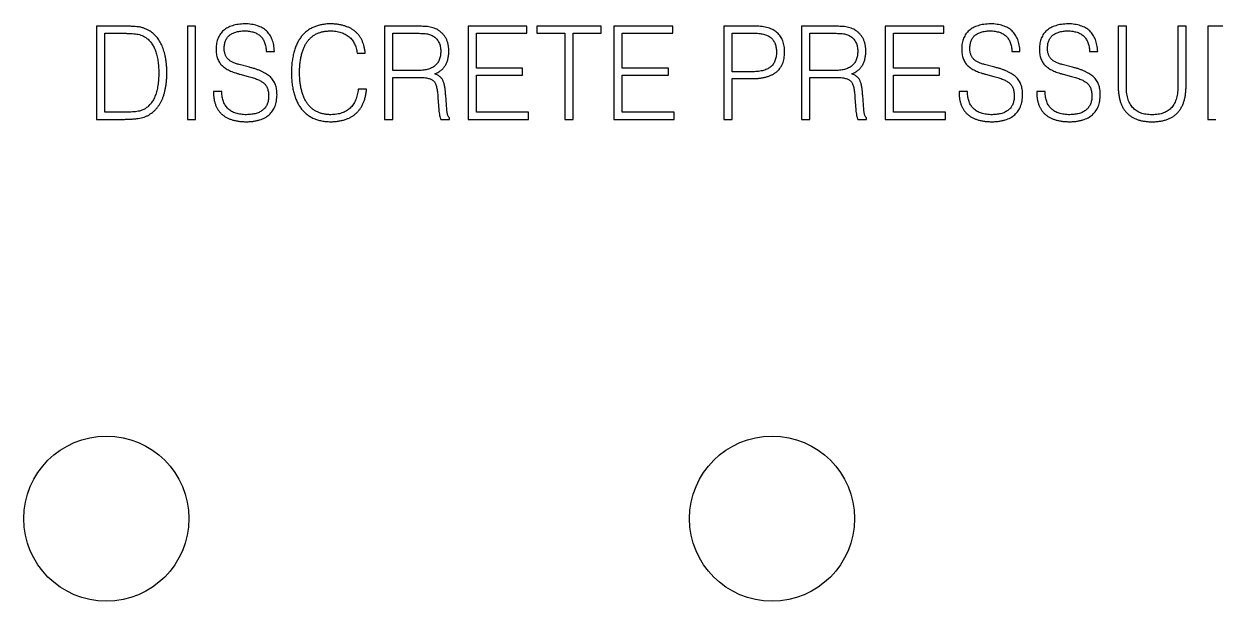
# Model space of a CAD drawing. Header units: millimetres. Extents: x 166 to 666, y 174 to 359.
# Drawn here: x 425.27 to 470.01, y 268.08 to 289.77 of the extents above; entities that cross this region are included whole.
import ezdxf

# ---------------------------------------------------------------- set-up
doc = ezdxf.new("R2010")
doc.units = ezdxf.units.MM

msp = doc.modelspace()

# ---------------------------------------------------------------- linework, layer by layer
at = {"color": 7, "linetype": 'Continuous', "lineweight": 25}
for p, q in [((428.004, 289.684), (428.004, 286.184)), ((429.025, 289.684), (428.004, 289.684)), ((431.72, 289.684), (431.414, 289.684)), ((431.414, 289.684), (431.414, 286.184)), ((431.72, 286.184), (431.72, 289.684)), ((439.945, 289.684), (438.818, 289.684)), ((438.818, 289.684), (438.818, 286.184)), ((444.165, 289.684), (441.959, 289.684)), ((441.959, 289.684), (441.959, 286.184)), ((444.165, 289.419), (444.165, 289.684)), ((446.952, 289.684), (444.542, 289.684)), ((444.542, 289.684), (444.542, 289.419)), ((446.952, 289.419), (446.952, 289.684)), ((449.639, 289.684), (447.433, 289.684)), ((447.433, 289.684), (447.433, 286.184)), ((449.639, 289.419), (449.639, 289.684)), ((452.737, 289.684), (451.561, 289.684)), ((451.561, 289.684), (451.561, 286.184)), ((455.605, 289.684), (454.478, 289.684)), ((454.478, 289.684), (454.478, 286.184)), ((459.825, 289.684), (457.619, 289.684)), ((457.619, 289.684), (457.619, 286.184)), ((459.825, 289.419), (459.825, 289.684)), ((466.675, 289.684), (466.369, 289.684)), ((466.369, 289.684), (466.369, 287.439)), ((466.675, 287.47), (466.675, 289.684)), ((468.918, 289.684), (468.613, 289.684)), ((468.613, 289.684), (468.613, 287.47)), ((468.918, 287.439), (468.918, 289.684)), ((470.861, 289.684), (469.735, 289.684)), ((469.735, 289.684), (469.735, 286.184)), ((428.309, 289.419), (428.931, 289.419)), ((428.309, 286.449), (428.309, 289.419)), ((439.124, 289.419), (440.011, 289.419)), ((439.124, 288.019), (439.124, 289.419)), ((442.265, 288.109), (442.265, 289.419)), ((442.265, 289.419), (444.165, 289.419)), ((444.542, 289.419), (445.594, 289.419)), ((445.594, 289.419), (445.594, 286.184)), ((445.899, 286.184), (445.899, 289.419)), ((445.899, 289.419), (446.952, 289.419)), ((447.739, 288.109), (447.739, 289.419)), ((447.739, 289.419), (449.639, 289.419)), ((451.867, 289.419), (452.728, 289.419)), ((451.867, 287.974), (451.867, 289.419)), ((454.784, 289.419), (455.671, 289.419)), ((454.784, 288.019), (454.784, 289.419)), ((457.925, 288.109), (457.925, 289.419)), ((457.925, 289.419), (459.825, 289.419)), ((434.376, 288.735), (434.681, 288.735)), ((437.786, 288.672), (438.092, 288.672)), ((462.376, 288.735), (462.681, 288.735)), ((465.292, 288.735), (465.598, 288.735)), ((433.74, 288.141), (433.353, 288.244)), ((461.74, 288.141), (461.353, 288.244)), ((464.656, 288.141), (464.27, 288.244)), ((433.388, 287.879), (433.7, 287.796)), ((440.03, 288.019), (439.124, 288.019)), ((439.124, 286.184), (439.124, 287.758)), ((439.124, 287.758), (440.121, 287.758)), ((444.001, 288.109), (442.265, 288.109)), ((442.265, 286.449), (442.265, 287.848)), ((442.265, 287.848), (444.001, 287.848)), ((444.001, 287.848), (444.001, 288.109)), ((449.476, 288.109), (447.739, 288.109)), ((447.739, 286.449), (447.739, 287.848)), ((447.739, 287.848), (449.476, 287.848)), ((449.476, 287.848), (449.476, 288.109)), ((452.594, 287.974), (451.867, 287.974)), ((451.867, 286.184), (451.867, 287.714)), ((451.867, 287.714), (452.584, 287.714)), ((455.69, 288.019), (454.784, 288.019)), ((454.784, 286.184), (454.784, 287.758)), ((454.784, 287.758), (455.781, 287.758)), ((459.662, 288.109), (457.925, 288.109)), ((457.925, 286.449), (457.925, 287.848)), ((457.925, 287.848), (459.662, 287.848)), ((459.662, 287.848), (459.662, 288.109)), ((461.388, 287.879), (461.7, 287.796)), ((464.304, 287.879), (464.617, 287.796)), ((438.145, 287.323), (437.831, 287.323)), ((432.707, 287.225), (432.393, 287.225)), ((432.393, 287.225), (432.393, 287.202)), ((440.818, 287.01), (440.855, 286.547)), ((441.155, 286.555), (441.113, 287.08)), ((456.478, 287.01), (456.516, 286.547)), ((456.816, 286.555), (456.773, 287.08)), ((460.707, 287.225), (460.393, 287.225)), ((460.393, 287.225), (460.393, 287.202)), ((463.624, 287.225), (463.309, 287.225)), ((463.309, 287.225), (463.309, 287.202)), ((428.965, 286.449), (428.309, 286.449)), ((444.221, 286.449), (442.265, 286.449)), ((444.221, 286.184), (444.221, 286.449)), ((449.696, 286.449), (447.739, 286.449)), ((449.696, 286.184), (449.696, 286.449)), ((459.882, 286.449), (457.925, 286.449)), ((459.882, 286.184), (459.882, 286.449)), ((428.004, 286.184), (428.929, 286.184)), ((431.414, 286.184), (431.72, 286.184)), ((438.818, 286.184), (439.124, 286.184)), ((440.932, 286.184), (441.261, 286.184)), ((441.261, 286.184), (441.261, 286.231)), ((441.959, 286.184), (444.221, 286.184)), ((445.594, 286.184), (445.899, 286.184)), ((447.433, 286.184), (449.696, 286.184)), ((451.561, 286.184), (451.867, 286.184)), ((454.478, 286.184), (454.784, 286.184)), ((456.592, 286.184), (456.921, 286.184)), ((456.921, 286.184), (456.921, 286.231)), ((457.619, 286.184), (459.882, 286.184)), ((469.735, 286.184), (470.04, 286.184))]:
    msp.add_line(p, q, dxfattribs=at)
for centre in [(428.371, 271.184), (453.371, 271.184)]:
    msp.add_circle(centre, 3.1, dxfattribs=at)
for points, knots in [([(429.578, 289.66), (429.536, 289.664), (429.448, 289.671), (429.314, 289.678), (429.172, 289.683), (429.075, 289.684), (429.025, 289.684)], [0, 0, 0, 0, 0.230187, 0.47386, 0.73003, 1, 1, 1, 1]), ([(430.015, 289.496), (429.981, 289.516), (429.914, 289.556), (429.807, 289.601), (429.695, 289.638), (429.617, 289.653), (429.578, 289.66)], [0, 0, 0, 0, 0.2486651, 0.4960319, 0.7452923, 1, 1, 1, 1]), ([(430.643, 287.941), (430.642, 287.987), (430.641, 288.078), (430.632, 288.212), (430.62, 288.341), (430.601, 288.464), (430.579, 288.581), (430.552, 288.692), (430.519, 288.798), (430.482, 288.898), (430.441, 288.993), (430.394, 289.082), (430.344, 289.166), (430.287, 289.243), (430.227, 289.315), (430.161, 289.381), (430.09, 289.442), (430.04, 289.478), (430.015, 289.496)], [0, 0, 0, 0, 0.079914, 0.156743, 0.230563, 0.301589, 0.369851, 0.435574, 0.49856, 0.559784, 0.61893, 0.676032, 0.732077, 0.786681, 0.840241, 0.893894, 0.946843, 1, 1, 1, 1]), ([(433.571, 289.773), (433.528, 289.772), (433.445, 289.768), (433.324, 289.754), (433.212, 289.733), (433.107, 289.706), (433.011, 289.671), (432.922, 289.63), (432.841, 289.581), (432.77, 289.525), (432.705, 289.463), (432.65, 289.393), (432.603, 289.316), (432.563, 289.232), (432.533, 289.142), (432.51, 289.044), (432.495, 288.94), (432.492, 288.868), (432.491, 288.831)], [0, 0, 0, 0, 0.079499, 0.153776, 0.224431, 0.290461, 0.35338, 0.413404, 0.470893, 0.526819, 0.581124, 0.635767, 0.690965, 0.747316, 0.806118, 0.867234, 0.931724, 1, 1, 1, 1]), ([(432.797, 288.845), (432.797, 288.872), (432.799, 288.923), (432.808, 288.997), (432.824, 289.067), (432.844, 289.132), (432.872, 289.191), (432.905, 289.245), (432.943, 289.295), (432.989, 289.339), (433.039, 289.378), (433.097, 289.412), (433.159, 289.441), (433.228, 289.465), (433.302, 289.483), (433.382, 289.497), (433.468, 289.506), (433.527, 289.508), (433.558, 289.508)], [0, 0, 0, 0, 0.068864, 0.133883, 0.195032, 0.253947, 0.310331, 0.365253, 0.419452, 0.473267, 0.529281, 0.586082, 0.645997, 0.708576, 0.775024, 0.84549, 0.920186, 1, 1, 1, 1]), ([(433.558, 289.508), (433.59, 289.507), (433.652, 289.505), (433.743, 289.496), (433.827, 289.48), (433.906, 289.458), (433.978, 289.431), (434.045, 289.397), (434.105, 289.357), (434.16, 289.312), (434.209, 289.26), (434.251, 289.202), (434.287, 289.139), (434.317, 289.07), (434.34, 288.994), (434.359, 288.913), (434.371, 288.826), (434.374, 288.766), (434.376, 288.735)], [0, 0, 0, 0, 0.075204, 0.146364, 0.21337, 0.276573, 0.336972, 0.394855, 0.451436, 0.506345, 0.561432, 0.617154, 0.673885, 0.732574, 0.794145, 0.858804, 0.927442, 1, 1, 1, 1]), ([(434.681, 288.735), (434.679, 288.776), (434.674, 288.857), (434.656, 288.974), (434.632, 289.082), (434.598, 289.183), (434.556, 289.276), (434.507, 289.362), (434.45, 289.439), (434.384, 289.509), (434.31, 289.57), (434.227, 289.622), (434.138, 289.669), (434.04, 289.705), (433.934, 289.735), (433.82, 289.755), (433.699, 289.77), (433.615, 289.772), (433.571, 289.773)], [0, 0, 0, 0, 0.0722398, 0.1405701, 0.204944, 0.266342, 0.3251939, 0.3820934, 0.4379393, 0.4929316, 0.5484353, 0.6046611, 0.6627322, 0.7232838, 0.7870798, 0.8537409, 0.9246276, 1, 1, 1, 1]), ([(436.79, 289.773), (436.732, 289.771), (436.619, 289.767), (436.455, 289.743), (436.302, 289.705), (436.16, 289.653), (436.028, 289.588), (435.907, 289.508), (435.798, 289.413), (435.7, 289.305), (435.613, 289.182), (435.537, 289.047), (435.473, 288.896), (435.42, 288.732), (435.377, 288.555), (435.346, 288.363), (435.325, 288.158), (435.32, 288.016), (435.318, 287.943)], [0, 0, 0, 0, 0.065644, 0.127361, 0.186476, 0.242854, 0.29759, 0.351685, 0.405244, 0.460025, 0.515897, 0.57388, 0.634951, 0.69946, 0.767705, 0.840532, 0.917795, 1, 1, 1, 1]), ([(435.624, 287.948), (435.625, 288.011), (435.628, 288.132), (435.644, 288.307), (435.667, 288.471), (435.7, 288.623), (435.742, 288.763), (435.792, 288.891), (435.851, 289.007), (435.92, 289.111), (435.997, 289.204), (436.083, 289.283), (436.178, 289.353), (436.282, 289.408), (436.395, 289.451), (436.516, 289.484), (436.647, 289.503), (436.736, 289.507), (436.783, 289.508)], [0, 0, 0, 0, 0.085031, 0.1649, 0.239837, 0.310187, 0.376029, 0.438318, 0.497242, 0.553291, 0.60773, 0.660651, 0.713297, 0.766687, 0.821, 0.877662, 0.937208, 1, 1, 1, 1]), ([(436.783, 289.508), (436.818, 289.508), (436.888, 289.506), (436.99, 289.494), (437.086, 289.476), (437.177, 289.452), (437.262, 289.422), (437.342, 289.383), (437.417, 289.34), (437.462, 289.305), (437.485, 289.288)], [0, 0, 0, 0, 0.143007, 0.278326, 0.408563, 0.53316, 0.654288, 0.771258, 0.886424, 1, 1, 1, 1]), ([(438.092, 288.672), (438.087, 288.716), (438.077, 288.8), (438.051, 288.922), (438.018, 289.037), (437.975, 289.143), (437.925, 289.241), (437.864, 289.331), (437.796, 289.413), (437.718, 289.485), (437.632, 289.551), (437.537, 289.607), (437.433, 289.656), (437.321, 289.696), (437.201, 289.729), (437.071, 289.752), (436.934, 289.768), (436.839, 289.771), (436.79, 289.773)], [0, 0, 0, 0, 0.068939, 0.133896, 0.196357, 0.255882, 0.313425, 0.370111, 0.425414, 0.481061, 0.537452, 0.595136, 0.654496, 0.717057, 0.78215, 0.850932, 0.923433, 1, 1, 1, 1]), ([(440.429, 289.67), (440.392, 289.672), (440.316, 289.677), (440.198, 289.68), (440.073, 289.684), (439.988, 289.684), (439.945, 289.684)], [0, 0, 0, 0, 0.230333, 0.47347, 0.729534, 1, 1, 1, 1]), ([(440.82, 289.543), (440.79, 289.56), (440.731, 289.592), (440.634, 289.628), (440.534, 289.655), (440.464, 289.665), (440.429, 289.67)], [0, 0, 0, 0, 0.244304, 0.491302, 0.742305, 1, 1, 1, 1]), ([(441.233, 288.754), (441.231, 288.798), (441.228, 288.883), (441.208, 289.005), (441.175, 289.119), (441.129, 289.223), (441.071, 289.318), (441, 289.403), (440.916, 289.48), (440.852, 289.522), (440.82, 289.543)], [0, 0, 0, 0, 0.140589, 0.272118, 0.397995, 0.518626, 0.636531, 0.754823, 0.874877, 1, 1, 1, 1]), ([(453.842, 288.707), (453.841, 288.747), (453.84, 288.823), (453.825, 288.934), (453.805, 289.037), (453.775, 289.134), (453.736, 289.222), (453.689, 289.303), (453.632, 289.376), (453.567, 289.441), (453.492, 289.499), (453.41, 289.548), (453.319, 289.591), (453.219, 289.625), (453.11, 289.651), (452.994, 289.67), (452.868, 289.682), (452.782, 289.683), (452.737, 289.684)], [0, 0, 0, 0, 0.070174, 0.1357996, 0.1980574, 0.257247, 0.3144646, 0.3693364, 0.4234561, 0.4780337, 0.5327357, 0.5895275, 0.6485655, 0.7109008, 0.7767228, 0.846513, 0.9207137, 1, 1, 1, 1]), ([(456.089, 289.67), (456.052, 289.672), (455.976, 289.677), (455.858, 289.68), (455.734, 289.684), (455.649, 289.684), (455.605, 289.684)], [0, 0, 0, 0, 0.230333, 0.47347, 0.729534, 1, 1, 1, 1]), ([(456.48, 289.543), (456.45, 289.56), (456.391, 289.592), (456.295, 289.628), (456.194, 289.655), (456.125, 289.665), (456.089, 289.67)], [0, 0, 0, 0, 0.244304, 0.491302, 0.742305, 1, 1, 1, 1]), ([(456.893, 288.754), (456.891, 288.798), (456.888, 288.883), (456.868, 289.005), (456.836, 289.119), (456.789, 289.223), (456.732, 289.318), (456.66, 289.403), (456.577, 289.48), (456.513, 289.522), (456.48, 289.543)], [0, 0, 0, 0, 0.140589, 0.272118, 0.397995, 0.518626, 0.636531, 0.754823, 0.874877, 1, 1, 1, 1]), ([(461.571, 289.773), (461.528, 289.772), (461.445, 289.768), (461.324, 289.754), (461.212, 289.733), (461.107, 289.706), (461.011, 289.671), (460.922, 289.63), (460.841, 289.581), (460.77, 289.525), (460.705, 289.463), (460.65, 289.393), (460.603, 289.316), (460.563, 289.232), (460.533, 289.142), (460.51, 289.044), (460.495, 288.94), (460.492, 288.868), (460.491, 288.831)], [0, 0, 0, 0, 0.079499, 0.153776, 0.224431, 0.290461, 0.35338, 0.413404, 0.470893, 0.526819, 0.581124, 0.635767, 0.690965, 0.747316, 0.806118, 0.867234, 0.931724, 1, 1, 1, 1]), ([(460.797, 288.845), (460.797, 288.872), (460.799, 288.923), (460.808, 288.997), (460.824, 289.067), (460.844, 289.132), (460.872, 289.191), (460.905, 289.245), (460.943, 289.295), (460.989, 289.339), (461.039, 289.378), (461.097, 289.412), (461.159, 289.441), (461.228, 289.465), (461.302, 289.483), (461.382, 289.497), (461.468, 289.506), (461.527, 289.508), (461.558, 289.508)], [0, 0, 0, 0, 0.068864, 0.133883, 0.195032, 0.253947, 0.310331, 0.365253, 0.419452, 0.473267, 0.529281, 0.586082, 0.645997, 0.708576, 0.775024, 0.84549, 0.920186, 1, 1, 1, 1]), ([(461.558, 289.508), (461.59, 289.507), (461.652, 289.505), (461.743, 289.496), (461.827, 289.48), (461.906, 289.458), (461.978, 289.431), (462.045, 289.397), (462.105, 289.357), (462.16, 289.312), (462.209, 289.26), (462.251, 289.202), (462.287, 289.139), (462.317, 289.07), (462.34, 288.994), (462.359, 288.913), (462.371, 288.826), (462.374, 288.766), (462.376, 288.735)], [0, 0, 0, 0, 0.075204, 0.146364, 0.21337, 0.276573, 0.336972, 0.394855, 0.451436, 0.506345, 0.561432, 0.617154, 0.673885, 0.732574, 0.794145, 0.858804, 0.927442, 1, 1, 1, 1]), ([(462.681, 288.735), (462.679, 288.776), (462.674, 288.857), (462.656, 288.974), (462.632, 289.082), (462.598, 289.183), (462.556, 289.276), (462.507, 289.362), (462.45, 289.439), (462.384, 289.509), (462.31, 289.57), (462.227, 289.622), (462.138, 289.669), (462.04, 289.705), (461.934, 289.735), (461.82, 289.755), (461.699, 289.77), (461.615, 289.772), (461.571, 289.773)], [0, 0, 0, 0, 0.0722398, 0.1405701, 0.204944, 0.266342, 0.3251939, 0.3820934, 0.4379393, 0.4929316, 0.5484353, 0.6046611, 0.6627322, 0.7232838, 0.7870798, 0.8537409, 0.9246276, 1, 1, 1, 1]), ([(464.488, 289.773), (464.445, 289.772), (464.362, 289.768), (464.241, 289.754), (464.128, 289.733), (464.024, 289.706), (463.927, 289.671), (463.839, 289.63), (463.758, 289.581), (463.686, 289.525), (463.622, 289.463), (463.566, 289.393), (463.52, 289.316), (463.48, 289.232), (463.449, 289.142), (463.427, 289.044), (463.412, 288.94), (463.409, 288.868), (463.408, 288.831)], [0, 0, 0, 0, 0.079499, 0.153776, 0.224431, 0.290461, 0.35338, 0.413404, 0.470893, 0.526819, 0.581124, 0.635767, 0.690965, 0.747316, 0.806118, 0.867234, 0.931724, 1, 1, 1, 1]), ([(463.713, 288.845), (463.714, 288.872), (463.716, 288.923), (463.724, 288.997), (463.74, 289.067), (463.761, 289.132), (463.788, 289.191), (463.822, 289.245), (463.86, 289.295), (463.905, 289.339), (463.956, 289.378), (464.013, 289.412), (464.076, 289.441), (464.144, 289.465), (464.219, 289.483), (464.299, 289.497), (464.385, 289.506), (464.444, 289.508), (464.475, 289.508)], [0, 0, 0, 0, 0.068864, 0.133883, 0.195032, 0.253947, 0.310331, 0.365253, 0.419452, 0.473267, 0.529281, 0.586082, 0.645997, 0.708576, 0.775024, 0.84549, 0.920186, 1, 1, 1, 1]), ([(464.475, 289.508), (464.507, 289.507), (464.569, 289.505), (464.66, 289.496), (464.744, 289.48), (464.822, 289.458), (464.895, 289.431), (464.962, 289.397), (465.022, 289.357), (465.077, 289.312), (465.125, 289.26), (465.167, 289.202), (465.203, 289.139), (465.234, 289.07), (465.257, 288.994), (465.276, 288.913), (465.287, 288.826), (465.291, 288.766), (465.292, 288.735)], [0, 0, 0, 0, 0.075204, 0.146364, 0.21337, 0.276573, 0.336972, 0.394855, 0.451436, 0.506345, 0.561432, 0.617154, 0.673885, 0.732574, 0.794145, 0.858804, 0.927442, 1, 1, 1, 1]), ([(465.598, 288.735), (465.596, 288.776), (465.591, 288.857), (465.573, 288.974), (465.548, 289.082), (465.514, 289.183), (465.473, 289.276), (465.424, 289.362), (465.366, 289.439), (465.3, 289.509), (465.226, 289.57), (465.144, 289.622), (465.055, 289.669), (464.957, 289.705), (464.851, 289.735), (464.737, 289.755), (464.615, 289.77), (464.531, 289.772), (464.488, 289.773)], [0, 0, 0, 0, 0.0722398, 0.1405701, 0.204944, 0.266342, 0.3251939, 0.3820934, 0.4379393, 0.4929316, 0.5484353, 0.6046611, 0.6627322, 0.7232838, 0.7870798, 0.8537409, 0.9246276, 1, 1, 1, 1]), ([(428.931, 289.419), (428.979, 289.418), (429.073, 289.418), (429.209, 289.413), (429.337, 289.408), (429.42, 289.4), (429.46, 289.397)], [0, 0, 0, 0, 0.272537, 0.530632, 0.773021, 1, 1, 1, 1]), ([(429.46, 289.397), (429.496, 289.392), (429.568, 289.382), (429.669, 289.353), (429.763, 289.313), (429.819, 289.277), (429.847, 289.259)], [0, 0, 0, 0, 0.265288, 0.518274, 0.76122, 1, 1, 1, 1]), ([(429.847, 289.259), (429.867, 289.245), (429.908, 289.216), (429.963, 289.166), (430.015, 289.111), (430.063, 289.051), (430.107, 288.985), (430.147, 288.915), (430.184, 288.84), (430.216, 288.759), (430.244, 288.673), (430.27, 288.582), (430.291, 288.486), (430.307, 288.385), (430.32, 288.278), (430.33, 288.167), (430.336, 288.05), (430.337, 287.971), (430.337, 287.93)], [0, 0, 0, 0, 0.0503509, 0.1008994, 0.1520669, 0.2042424, 0.2577001, 0.3124782, 0.3690942, 0.4280385, 0.4892891, 0.5534844, 0.6202274, 0.6897022, 0.7621296, 0.8380903, 0.9171812, 1, 1, 1, 1]), ([(437.485, 289.288), (437.506, 289.269), (437.547, 289.232), (437.601, 289.168), (437.649, 289.1), (437.691, 289.025), (437.725, 288.945), (437.752, 288.859), (437.774, 288.768), (437.782, 288.704), (437.786, 288.672)], [0, 0, 0, 0, 0.118619, 0.236813, 0.355024, 0.476082, 0.599905, 0.727717, 0.860852, 1, 1, 1, 1]), ([(440.011, 289.419), (440.046, 289.418), (440.112, 289.417), (440.209, 289.415), (440.3, 289.409), (440.359, 289.404), (440.387, 289.402)], [0, 0, 0, 0, 0.273905, 0.532987, 0.773793, 1, 1, 1, 1]), ([(440.387, 289.402), (440.414, 289.398), (440.466, 289.39), (440.54, 289.366), (440.609, 289.334), (440.651, 289.306), (440.672, 289.292)], [0, 0, 0, 0, 0.260721, 0.510781, 0.756741, 1, 1, 1, 1]), ([(440.672, 289.292), (440.692, 289.276), (440.731, 289.246), (440.783, 289.192), (440.827, 289.132), (440.862, 289.066), (440.891, 288.994), (440.911, 288.916), (440.924, 288.833), (440.926, 288.775), (440.927, 288.746)], [0, 0, 0, 0, 0.1208206, 0.2386296, 0.3562476, 0.4742898, 0.5971872, 0.7243626, 0.8578058, 1, 1, 1, 1]), ([(452.728, 289.419), (452.761, 289.418), (452.825, 289.418), (452.917, 289.41), (453.003, 289.397), (453.082, 289.377), (453.156, 289.353), (453.222, 289.323), (453.283, 289.287), (453.336, 289.244), (453.385, 289.198), (453.426, 289.144), (453.461, 289.085), (453.489, 289.02), (453.511, 288.95), (453.526, 288.874), (453.534, 288.793), (453.535, 288.737), (453.536, 288.708)], [0, 0, 0, 0, 0.079413, 0.15453, 0.224551, 0.290572, 0.352802, 0.411422, 0.468124, 0.523037, 0.577174, 0.630942, 0.686379, 0.742751, 0.802124, 0.864074, 0.930209, 1, 1, 1, 1]), ([(455.671, 289.419), (455.706, 289.418), (455.773, 289.417), (455.87, 289.415), (455.961, 289.409), (456.019, 289.404), (456.047, 289.402)], [0, 0, 0, 0, 0.273905, 0.532987, 0.773793, 1, 1, 1, 1]), ([(456.047, 289.402), (456.074, 289.398), (456.126, 289.39), (456.2, 289.366), (456.27, 289.334), (456.311, 289.306), (456.332, 289.292)], [0, 0, 0, 0, 0.260721, 0.510781, 0.756741, 1, 1, 1, 1]), ([(456.332, 289.292), (456.352, 289.276), (456.392, 289.246), (456.443, 289.192), (456.487, 289.132), (456.522, 289.066), (456.551, 288.994), (456.571, 288.916), (456.584, 288.833), (456.586, 288.775), (456.587, 288.746)], [0, 0, 0, 0, 0.120821, 0.23863, 0.356248, 0.47429, 0.597187, 0.724363, 0.857806, 1, 1, 1, 1]), ([(432.491, 288.831), (432.492, 288.798), (432.493, 288.732), (432.503, 288.638), (432.521, 288.55), (432.545, 288.468), (432.577, 288.393), (432.615, 288.323), (432.661, 288.261), (432.697, 288.224), (432.715, 288.206)], [0, 0, 0, 0, 0.146818, 0.28619, 0.416989, 0.541313, 0.660417, 0.775227, 0.887482, 1, 1, 1, 1]), ([(433.353, 288.244), (433.331, 288.249), (433.286, 288.26), (433.222, 288.28), (433.163, 288.302), (433.108, 288.327), (433.058, 288.356), (433.012, 288.386), (432.97, 288.42), (432.933, 288.456), (432.901, 288.496), (432.871, 288.537), (432.849, 288.582), (432.828, 288.629), (432.814, 288.68), (432.803, 288.732), (432.797, 288.788), (432.797, 288.826), (432.797, 288.845)], [0, 0, 0, 0, 0.078052, 0.15224, 0.222281, 0.28922, 0.353781, 0.414508, 0.473774, 0.531629, 0.588098, 0.644081, 0.699498, 0.756079, 0.814519, 0.873353, 0.935308, 1, 1, 1, 1]), ([(440.927, 288.746), (440.926, 288.716), (440.926, 288.658), (440.916, 288.574), (440.898, 288.495), (440.875, 288.423), (440.843, 288.356), (440.804, 288.296), (440.759, 288.24), (440.706, 288.192), (440.646, 288.149), (440.578, 288.113), (440.504, 288.082), (440.423, 288.058), (440.335, 288.039), (440.239, 288.027), (440.137, 288.019), (440.067, 288.019), (440.03, 288.019)], [0, 0, 0, 0, 0.067651, 0.130948, 0.191055, 0.248354, 0.303408, 0.357335, 0.410635, 0.464471, 0.519434, 0.576646, 0.637274, 0.700776, 0.768332, 0.840803, 0.917584, 1, 1, 1, 1]), ([(440.7, 287.893), (440.721, 287.902), (440.764, 287.918), (440.823, 287.949), (440.88, 287.983), (440.931, 288.021), (440.979, 288.062), (441.023, 288.107), (441.063, 288.155), (441.098, 288.208), (441.13, 288.264), (441.156, 288.323), (441.18, 288.386), (441.199, 288.453), (441.213, 288.523), (441.225, 288.597), (441.23, 288.674), (441.232, 288.727), (441.233, 288.754)], [0, 0, 0, 0, 0.063664, 0.126029, 0.185706, 0.244847, 0.302546, 0.360072, 0.41785, 0.475506, 0.534763, 0.594283, 0.656168, 0.719927, 0.785893, 0.854462, 0.925713, 1, 1, 1, 1]), ([(452.584, 287.714), (452.635, 287.714), (452.733, 287.715), (452.876, 287.727), (453.009, 287.745), (453.132, 287.772), (453.246, 287.805), (453.35, 287.849), (453.444, 287.899), (453.528, 287.957), (453.602, 288.024), (453.667, 288.098), (453.721, 288.181), (453.765, 288.271), (453.8, 288.369), (453.824, 288.475), (453.839, 288.588), (453.841, 288.667), (453.842, 288.707)], [0, 0, 0, 0, 0.083036, 0.160934, 0.233971, 0.302477, 0.367223, 0.428108, 0.485964, 0.541467, 0.59538, 0.648534, 0.702116, 0.756349, 0.812731, 0.871655, 0.934147, 1, 1, 1, 1]), ([(453.536, 288.708), (453.535, 288.678), (453.535, 288.619), (453.524, 288.534), (453.506, 288.454), (453.481, 288.38), (453.448, 288.313), (453.407, 288.251), (453.359, 288.196), (453.304, 288.146), (453.24, 288.104), (453.17, 288.067), (453.092, 288.037), (453.007, 288.011), (452.914, 287.994), (452.814, 287.98), (452.706, 287.974), (452.632, 287.974), (452.594, 287.974)], [0, 0, 0, 0, 0.0664236, 0.1286924, 0.1879105, 0.2441163, 0.2987049, 0.3521051, 0.404953, 0.4584777, 0.5135822, 0.5711453, 0.6321253, 0.6965982, 0.7648061, 0.8384793, 0.9167528, 1, 1, 1, 1]), ([(456.587, 288.746), (456.587, 288.716), (456.586, 288.658), (456.576, 288.574), (456.558, 288.495), (456.535, 288.423), (456.503, 288.356), (456.464, 288.296), (456.419, 288.24), (456.366, 288.192), (456.306, 288.149), (456.239, 288.113), (456.164, 288.082), (456.083, 288.058), (455.995, 288.039), (455.9, 288.027), (455.797, 288.019), (455.727, 288.019), (455.69, 288.019)], [0, 0, 0, 0, 0.067651, 0.130948, 0.191055, 0.248354, 0.303408, 0.357335, 0.410635, 0.464471, 0.519434, 0.576646, 0.637274, 0.700776, 0.768332, 0.840803, 0.917584, 1, 1, 1, 1]), ([(456.36, 287.893), (456.381, 287.902), (456.424, 287.918), (456.484, 287.949), (456.54, 287.983), (456.591, 288.021), (456.64, 288.062), (456.683, 288.107), (456.723, 288.155), (456.758, 288.208), (456.79, 288.264), (456.817, 288.323), (456.84, 288.386), (456.859, 288.453), (456.873, 288.523), (456.885, 288.597), (456.891, 288.674), (456.892, 288.727), (456.893, 288.754)], [0, 0, 0, 0, 0.063664, 0.126029, 0.185706, 0.244847, 0.302546, 0.360072, 0.41785, 0.475506, 0.534763, 0.594283, 0.656168, 0.719927, 0.785893, 0.854462, 0.925713, 1, 1, 1, 1]), ([(460.491, 288.831), (460.492, 288.798), (460.493, 288.732), (460.503, 288.638), (460.521, 288.55), (460.545, 288.468), (460.577, 288.393), (460.615, 288.323), (460.661, 288.261), (460.697, 288.224), (460.715, 288.206)], [0, 0, 0, 0, 0.146818, 0.28619, 0.416989, 0.541313, 0.660417, 0.775227, 0.887482, 1, 1, 1, 1]), ([(461.353, 288.244), (461.331, 288.249), (461.286, 288.26), (461.222, 288.28), (461.163, 288.302), (461.108, 288.327), (461.058, 288.356), (461.012, 288.386), (460.97, 288.42), (460.933, 288.456), (460.901, 288.496), (460.871, 288.537), (460.849, 288.582), (460.828, 288.629), (460.814, 288.68), (460.803, 288.732), (460.797, 288.788), (460.797, 288.826), (460.797, 288.845)], [0, 0, 0, 0, 0.078052, 0.15224, 0.222281, 0.28922, 0.353781, 0.414508, 0.473774, 0.531629, 0.588098, 0.644081, 0.699498, 0.756079, 0.814519, 0.873353, 0.935308, 1, 1, 1, 1]), ([(463.408, 288.831), (463.408, 288.798), (463.41, 288.732), (463.42, 288.638), (463.437, 288.55), (463.462, 288.468), (463.494, 288.393), (463.531, 288.323), (463.577, 288.261), (463.613, 288.224), (463.631, 288.206)], [0, 0, 0, 0, 0.146818, 0.28619, 0.416989, 0.541313, 0.660417, 0.775227, 0.887482, 1, 1, 1, 1]), ([(464.27, 288.244), (464.247, 288.249), (464.203, 288.26), (464.139, 288.28), (464.08, 288.302), (464.025, 288.327), (463.975, 288.356), (463.928, 288.386), (463.887, 288.42), (463.849, 288.456), (463.818, 288.496), (463.788, 288.537), (463.765, 288.582), (463.745, 288.629), (463.731, 288.68), (463.72, 288.732), (463.714, 288.788), (463.713, 288.826), (463.713, 288.845)], [0, 0, 0, 0, 0.078052, 0.15224, 0.222281, 0.28922, 0.353781, 0.414508, 0.473774, 0.531629, 0.588098, 0.644081, 0.699498, 0.756079, 0.814519, 0.873353, 0.935308, 1, 1, 1, 1]), ([(432.715, 288.206), (432.734, 288.188), (432.773, 288.153), (432.84, 288.105), (432.914, 288.06), (432.995, 288.018), (433.083, 287.978), (433.178, 287.942), (433.28, 287.908), (433.351, 287.889), (433.388, 287.879)], [0, 0, 0, 0, 0.103243, 0.210874, 0.325438, 0.445772, 0.572842, 0.707052, 0.849631, 1, 1, 1, 1]), ([(434.53, 287.776), (434.508, 287.795), (434.462, 287.835), (434.385, 287.889), (434.3, 287.94), (434.205, 287.986), (434.102, 288.03), (433.989, 288.071), (433.868, 288.109), (433.783, 288.13), (433.74, 288.141)], [0, 0, 0, 0, 0.1001431, 0.2065428, 0.3188003, 0.4389591, 0.5664684, 0.7021553, 0.8466471, 1, 1, 1, 1]), ([(460.715, 288.206), (460.734, 288.188), (460.773, 288.153), (460.84, 288.105), (460.914, 288.06), (460.995, 288.018), (461.083, 287.978), (461.178, 287.942), (461.28, 287.908), (461.351, 287.889), (461.388, 287.879)], [0, 0, 0, 0, 0.103243, 0.210874, 0.325438, 0.445772, 0.572842, 0.707052, 0.849631, 1, 1, 1, 1]), ([(462.53, 287.776), (462.508, 287.795), (462.462, 287.835), (462.385, 287.889), (462.3, 287.94), (462.205, 287.986), (462.102, 288.03), (461.989, 288.071), (461.868, 288.109), (461.783, 288.13), (461.74, 288.141)], [0, 0, 0, 0, 0.100143, 0.206543, 0.3188, 0.438959, 0.566468, 0.702155, 0.846647, 1, 1, 1, 1]), ([(463.631, 288.206), (463.651, 288.188), (463.69, 288.153), (463.757, 288.105), (463.83, 288.06), (463.911, 288.018), (463.999, 287.978), (464.094, 287.942), (464.197, 287.908), (464.268, 287.889), (464.304, 287.879)], [0, 0, 0, 0, 0.103243, 0.210874, 0.325438, 0.445772, 0.572842, 0.707052, 0.849631, 1, 1, 1, 1]), ([(465.446, 287.776), (465.424, 287.795), (465.379, 287.835), (465.302, 287.889), (465.217, 287.94), (465.122, 287.986), (465.018, 288.03), (464.906, 288.071), (464.785, 288.109), (464.7, 288.13), (464.656, 288.141)], [0, 0, 0, 0, 0.1001431, 0.2065428, 0.3188003, 0.4389591, 0.5664684, 0.7021553, 0.8466471, 1, 1, 1, 1]), ([(430.337, 287.93), (430.337, 287.888), (430.336, 287.806), (430.331, 287.686), (430.32, 287.571), (430.306, 287.462), (430.288, 287.358), (430.266, 287.26), (430.239, 287.167), (430.21, 287.08), (430.175, 286.998), (430.138, 286.922), (430.095, 286.851), (430.049, 286.786), (429.998, 286.726), (429.943, 286.672), (429.885, 286.623), (429.843, 286.595), (429.822, 286.581)], [0, 0, 0, 0, 0.083287, 0.163392, 0.239544, 0.312713, 0.382621, 0.44933, 0.513234, 0.574292, 0.632875, 0.689466, 0.74372, 0.796774, 0.848599, 0.899589, 0.949803, 1, 1, 1, 1]), ([(429.937, 286.334), (429.965, 286.351), (430.022, 286.384), (430.102, 286.443), (430.176, 286.508), (430.245, 286.58), (430.308, 286.658), (430.366, 286.743), (430.419, 286.833), (430.466, 286.931), (430.507, 287.035), (430.542, 287.145), (430.574, 287.262), (430.598, 287.385), (430.617, 287.515), (430.632, 287.651), (430.64, 287.794), (430.642, 287.891), (430.643, 287.941)], [0, 0, 0, 0, 0.053939, 0.10726, 0.160887, 0.21468, 0.269026, 0.324299, 0.381046, 0.439728, 0.500319, 0.563098, 0.628407, 0.69665, 0.767431, 0.841639, 0.919354, 1, 1, 1, 1]), ([(433.7, 287.796), (433.733, 287.787), (433.796, 287.772), (433.886, 287.744), (433.97, 287.716), (434.047, 287.684), (434.117, 287.654), (434.18, 287.618), (434.237, 287.584), (434.27, 287.557), (434.287, 287.545)], [0, 0, 0, 0, 0.156663, 0.30266, 0.44102, 0.569271, 0.688917, 0.799767, 0.904203, 1, 1, 1, 1]), ([(434.779, 287.111), (434.779, 287.145), (434.777, 287.213), (434.766, 287.312), (434.746, 287.404), (434.719, 287.491), (434.684, 287.572), (434.641, 287.646), (434.589, 287.715), (434.55, 287.756), (434.53, 287.776)], [0, 0, 0, 0, 0.142979, 0.278087, 0.406529, 0.530249, 0.650484, 0.766916, 0.883316, 1, 1, 1, 1]), ([(435.318, 287.943), (435.32, 287.87), (435.324, 287.727), (435.345, 287.52), (435.376, 287.327), (435.419, 287.148), (435.471, 286.982), (435.536, 286.831), (435.612, 286.694), (435.698, 286.57), (435.797, 286.461), (435.906, 286.365), (436.027, 286.283), (436.159, 286.217), (436.302, 286.164), (436.455, 286.126), (436.62, 286.101), (436.734, 286.096), (436.792, 286.094)], [0, 0, 0, 0, 0.082423, 0.159658, 0.232509, 0.301056, 0.365627, 0.426525, 0.484802, 0.540724, 0.595329, 0.649066, 0.702725, 0.75756, 0.813893, 0.872925, 0.934523, 1, 1, 1, 1]), ([(436.801, 286.359), (436.754, 286.361), (436.663, 286.364), (436.532, 286.385), (436.408, 286.416), (436.295, 286.462), (436.189, 286.518), (436.093, 286.588), (436.005, 286.669), (435.926, 286.763), (435.858, 286.87), (435.797, 286.988), (435.746, 287.119), (435.703, 287.261), (435.67, 287.416), (435.645, 287.582), (435.628, 287.761), (435.625, 287.885), (435.624, 287.948)], [0, 0, 0, 0, 0.062372, 0.121593, 0.17822, 0.23244, 0.285366, 0.338263, 0.391188, 0.445402, 0.501737, 0.560523, 0.623169, 0.689205, 0.759674, 0.834694, 0.91482, 1, 1, 1, 1]), ([(440.121, 287.758), (440.154, 287.758), (440.217, 287.758), (440.307, 287.753), (440.389, 287.742), (440.463, 287.726), (440.528, 287.706), (440.585, 287.681), (440.633, 287.65), (440.66, 287.625), (440.672, 287.613)], [0, 0, 0, 0, 0.168858, 0.323626, 0.463846, 0.592559, 0.708068, 0.813117, 0.910103, 1, 1, 1, 1]), ([(441.025, 287.61), (441.018, 287.626), (441.005, 287.658), (440.979, 287.702), (440.946, 287.743), (440.908, 287.78), (440.864, 287.814), (440.815, 287.844), (440.759, 287.87), (440.72, 287.885), (440.7, 287.893)], [0, 0, 0, 0, 0.115423, 0.228946, 0.34534, 0.464308, 0.587592, 0.716761, 0.854597, 1, 1, 1, 1]), ([(455.781, 287.758), (455.814, 287.758), (455.877, 287.758), (455.967, 287.753), (456.049, 287.742), (456.123, 287.726), (456.188, 287.706), (456.245, 287.681), (456.293, 287.65), (456.32, 287.625), (456.333, 287.613)], [0, 0, 0, 0, 0.168858, 0.323626, 0.463846, 0.592559, 0.708068, 0.813117, 0.910103, 1, 1, 1, 1]), ([(456.685, 287.61), (456.679, 287.626), (456.665, 287.658), (456.639, 287.702), (456.607, 287.743), (456.568, 287.78), (456.525, 287.814), (456.475, 287.844), (456.42, 287.87), (456.38, 287.885), (456.36, 287.893)], [0, 0, 0, 0, 0.1154234, 0.2289464, 0.3453403, 0.4643077, 0.5875917, 0.7167611, 0.8545969, 1, 1, 1, 1]), ([(461.7, 287.796), (461.733, 287.787), (461.796, 287.772), (461.886, 287.744), (461.97, 287.716), (462.047, 287.684), (462.117, 287.654), (462.18, 287.618), (462.237, 287.584), (462.27, 287.557), (462.287, 287.545)], [0, 0, 0, 0, 0.156663, 0.30266, 0.44102, 0.569271, 0.688917, 0.799767, 0.904203, 1, 1, 1, 1]), ([(462.779, 287.111), (462.779, 287.145), (462.777, 287.213), (462.766, 287.312), (462.746, 287.404), (462.719, 287.491), (462.684, 287.572), (462.641, 287.646), (462.589, 287.715), (462.55, 287.756), (462.53, 287.776)], [0, 0, 0, 0, 0.142979, 0.278087, 0.406529, 0.530249, 0.650484, 0.766916, 0.883316, 1, 1, 1, 1]), ([(464.617, 287.796), (464.65, 287.787), (464.713, 287.772), (464.803, 287.744), (464.887, 287.716), (464.963, 287.684), (465.034, 287.654), (465.096, 287.618), (465.153, 287.584), (465.187, 287.557), (465.203, 287.545)], [0, 0, 0, 0, 0.156663, 0.30266, 0.44102, 0.569271, 0.688917, 0.799767, 0.904203, 1, 1, 1, 1]), ([(465.696, 287.111), (465.695, 287.145), (465.693, 287.213), (465.683, 287.312), (465.663, 287.404), (465.635, 287.491), (465.601, 287.572), (465.557, 287.646), (465.506, 287.715), (465.466, 287.756), (465.446, 287.776)], [0, 0, 0, 0, 0.142979, 0.278087, 0.406529, 0.530249, 0.650484, 0.766916, 0.883316, 1, 1, 1, 1]), ([(434.287, 287.545), (434.301, 287.531), (434.33, 287.504), (434.366, 287.456), (434.397, 287.402), (434.422, 287.344), (434.442, 287.279), (434.455, 287.209), (434.464, 287.133), (434.465, 287.08), (434.465, 287.053)], [0, 0, 0, 0, 0.109352, 0.220596, 0.332942, 0.451703, 0.575431, 0.707956, 0.849167, 1, 1, 1, 1]), ([(436.792, 286.094), (436.843, 286.096), (436.94, 286.099), (437.083, 286.115), (437.216, 286.141), (437.341, 286.176), (437.457, 286.22), (437.564, 286.273), (437.662, 286.337), (437.751, 286.409), (437.833, 286.491), (437.904, 286.582), (437.966, 286.683), (438.02, 286.793), (438.065, 286.912), (438.101, 287.041), (438.129, 287.179), (438.139, 287.274), (438.145, 287.323)], [0, 0, 0, 0, 0.073665, 0.143248, 0.209499, 0.27245, 0.33258, 0.390743, 0.447419, 0.503385, 0.55929, 0.615365, 0.673013, 0.732555, 0.794405, 0.859518, 0.927916, 1, 1, 1, 1]), ([(437.831, 287.323), (437.826, 287.285), (437.817, 287.21), (437.796, 287.101), (437.767, 287.001), (437.733, 286.907), (437.692, 286.821), (437.643, 286.742), (437.588, 286.67), (437.527, 286.606), (437.459, 286.55), (437.385, 286.5), (437.303, 286.457), (437.215, 286.423), (437.121, 286.396), (437.02, 286.375), (436.913, 286.363), (436.839, 286.36), (436.801, 286.359)], [0, 0, 0, 0, 0.073461, 0.143115, 0.209159, 0.272085, 0.332249, 0.390651, 0.447657, 0.50355, 0.559028, 0.615669, 0.673255, 0.732861, 0.79482, 0.859598, 0.927991, 1, 1, 1, 1]), ([(440.672, 287.613), (440.683, 287.598), (440.706, 287.568), (440.732, 287.514), (440.756, 287.452), (440.776, 287.381), (440.792, 287.301), (440.804, 287.212), (440.814, 287.114), (440.817, 287.046), (440.818, 287.01)], [0, 0, 0, 0, 0.08565, 0.179872, 0.285023, 0.402147, 0.531771, 0.67474, 0.830346, 1, 1, 1, 1]), ([(441.113, 287.08), (441.11, 287.133), (441.105, 287.234), (441.086, 287.375), (441.063, 287.5), (441.037, 287.575), (441.025, 287.61)], [0, 0, 0, 0, 0.294456, 0.55923, 0.792775, 1, 1, 1, 1]), ([(456.333, 287.613), (456.343, 287.598), (456.366, 287.568), (456.393, 287.514), (456.416, 287.452), (456.437, 287.381), (456.452, 287.301), (456.465, 287.212), (456.474, 287.114), (456.477, 287.046), (456.478, 287.01)], [0, 0, 0, 0, 0.08565, 0.179872, 0.285023, 0.402147, 0.531771, 0.67474, 0.830346, 1, 1, 1, 1]), ([(456.773, 287.08), (456.77, 287.133), (456.765, 287.234), (456.746, 287.375), (456.723, 287.5), (456.697, 287.575), (456.685, 287.61)], [0, 0, 0, 0, 0.294456, 0.55923, 0.792775, 1, 1, 1, 1]), ([(462.287, 287.545), (462.301, 287.531), (462.33, 287.504), (462.366, 287.456), (462.397, 287.402), (462.422, 287.344), (462.442, 287.279), (462.455, 287.209), (462.464, 287.133), (462.465, 287.08), (462.465, 287.053)], [0, 0, 0, 0, 0.109352, 0.220596, 0.332942, 0.451703, 0.575431, 0.707956, 0.849167, 1, 1, 1, 1]), ([(465.203, 287.545), (465.218, 287.531), (465.247, 287.504), (465.283, 287.456), (465.313, 287.402), (465.338, 287.344), (465.358, 287.279), (465.372, 287.209), (465.381, 287.133), (465.381, 287.08), (465.382, 287.053)], [0, 0, 0, 0, 0.109352, 0.220596, 0.332942, 0.451703, 0.575431, 0.707956, 0.849167, 1, 1, 1, 1]), ([(466.369, 287.439), (466.37, 287.385), (466.372, 287.28), (466.386, 287.128), (466.412, 286.986), (466.445, 286.854), (466.491, 286.733), (466.545, 286.622), (466.61, 286.521), (466.685, 286.431), (466.771, 286.352), (466.866, 286.283), (466.971, 286.224), (467.086, 286.178), (467.211, 286.14), (467.346, 286.114), (467.49, 286.097), (467.59, 286.095), (467.642, 286.094)], [0, 0, 0, 0, 0.076672, 0.148359, 0.216137, 0.279995, 0.340617, 0.398527, 0.454418, 0.509528, 0.563751, 0.618856, 0.675197, 0.733412, 0.794445, 0.859099, 0.927279, 1, 1, 1, 1]), ([(467.642, 286.359), (467.602, 286.359), (467.525, 286.361), (467.413, 286.372), (467.309, 286.393), (467.212, 286.423), (467.124, 286.461), (467.043, 286.509), (466.97, 286.566), (466.905, 286.631), (466.849, 286.706), (466.799, 286.789), (466.759, 286.881), (466.726, 286.982), (466.701, 287.091), (466.685, 287.21), (466.674, 287.337), (466.675, 287.424), (466.675, 287.47)], [0, 0, 0, 0, 0.07024, 0.136281, 0.198649, 0.257434, 0.314213, 0.369035, 0.422898, 0.476632, 0.531479, 0.588143, 0.646934, 0.709101, 0.775222, 0.845311, 0.920287, 1, 1, 1, 1]), ([(468.613, 287.47), (468.613, 287.424), (468.613, 287.337), (468.603, 287.21), (468.587, 287.091), (468.562, 286.982), (468.528, 286.881), (468.488, 286.789), (468.438, 286.706), (468.381, 286.631), (468.316, 286.566), (468.243, 286.509), (468.162, 286.461), (468.073, 286.423), (467.976, 286.393), (467.872, 286.372), (467.759, 286.361), (467.682, 286.359), (467.642, 286.359)], [0, 0, 0, 0, 0.079558, 0.154388, 0.22434, 0.290332, 0.352508, 0.411184, 0.467738, 0.522727, 0.576356, 0.630114, 0.685183, 0.741852, 0.800917, 0.863162, 0.929485, 1, 1, 1, 1]), ([(467.642, 286.094), (467.693, 286.095), (467.793, 286.097), (467.937, 286.114), (468.072, 286.14), (468.197, 286.178), (468.313, 286.224), (468.418, 286.283), (468.514, 286.352), (468.6, 286.431), (468.674, 286.522), (468.74, 286.622), (468.795, 286.733), (468.84, 286.854), (468.875, 286.986), (468.9, 287.128), (468.915, 287.28), (468.917, 287.385), (468.918, 287.439)], [0, 0, 0, 0, 0.072663, 0.140789, 0.205392, 0.266377, 0.324851, 0.381147, 0.436209, 0.490631, 0.545486, 0.601513, 0.659524, 0.720099, 0.78399, 0.851715, 0.923378, 1, 1, 1, 1]), ([(432.393, 287.202), (432.394, 287.157), (432.396, 287.072), (432.412, 286.947), (432.437, 286.831), (432.471, 286.723), (432.515, 286.623), (432.57, 286.533), (432.633, 286.45), (432.706, 286.376), (432.789, 286.31), (432.882, 286.254), (432.983, 286.206), (433.095, 286.166), (433.216, 286.136), (433.346, 286.112), (433.486, 286.098), (433.583, 286.095), (433.632, 286.094)], [0, 0, 0, 0, 0.0699174, 0.1358405, 0.1982595, 0.257638, 0.3147174, 0.3699269, 0.4244843, 0.4788473, 0.5343775, 0.59111, 0.6501273, 0.7122084, 0.7778272, 0.847283, 0.9212044, 1, 1, 1, 1]), ([(433.637, 286.359), (433.599, 286.36), (433.527, 286.361), (433.423, 286.373), (433.326, 286.39), (433.235, 286.415), (433.152, 286.446), (433.075, 286.483), (433.006, 286.528), (432.944, 286.578), (432.889, 286.637), (432.842, 286.701), (432.8, 286.772), (432.768, 286.85), (432.741, 286.934), (432.722, 287.025), (432.71, 287.123), (432.708, 287.19), (432.707, 287.225)], [0, 0, 0, 0, 0.076954, 0.14895, 0.217256, 0.281435, 0.342343, 0.401175, 0.457521, 0.512512, 0.566915, 0.622245, 0.678156, 0.736454, 0.796871, 0.860613, 0.928341, 1, 1, 1, 1]), ([(433.632, 286.094), (433.678, 286.095), (433.767, 286.098), (433.895, 286.113), (434.015, 286.133), (434.126, 286.163), (434.229, 286.199), (434.323, 286.244), (434.408, 286.296), (434.485, 286.356), (434.552, 286.424), (434.612, 286.499), (434.662, 286.583), (434.703, 286.674), (434.736, 286.772), (434.759, 286.878), (434.775, 286.992), (434.778, 287.07), (434.779, 287.111)], [0, 0, 0, 0, 0.078527, 0.152582, 0.222025, 0.287792, 0.350138, 0.409513, 0.466569, 0.521857, 0.576472, 0.631194, 0.686593, 0.743657, 0.802683, 0.864947, 0.930714, 1, 1, 1, 1]), ([(434.465, 287.053), (434.464, 287.025), (434.463, 286.972), (434.451, 286.895), (434.435, 286.822), (434.411, 286.755), (434.381, 286.693), (434.345, 286.636), (434.302, 286.584), (434.253, 286.538), (434.198, 286.497), (434.136, 286.462), (434.068, 286.431), (433.994, 286.406), (433.913, 286.386), (433.827, 286.372), (433.734, 286.362), (433.67, 286.36), (433.637, 286.359)], [0, 0, 0, 0, 0.067454, 0.130915, 0.190738, 0.248881, 0.304036, 0.358988, 0.412936, 0.467862, 0.523355, 0.580642, 0.641451, 0.704822, 0.77184, 0.843078, 0.919429, 1, 1, 1, 1]), ([(460.393, 287.202), (460.394, 287.157), (460.396, 287.072), (460.412, 286.947), (460.437, 286.831), (460.471, 286.723), (460.515, 286.623), (460.57, 286.533), (460.633, 286.45), (460.706, 286.376), (460.789, 286.31), (460.882, 286.254), (460.983, 286.206), (461.095, 286.166), (461.216, 286.136), (461.346, 286.112), (461.486, 286.098), (461.583, 286.095), (461.632, 286.094)], [0, 0, 0, 0, 0.069917, 0.13584, 0.19826, 0.257638, 0.314717, 0.369927, 0.424484, 0.478847, 0.534378, 0.59111, 0.650127, 0.712208, 0.777827, 0.847283, 0.921204, 1, 1, 1, 1]), ([(461.637, 286.359), (461.599, 286.36), (461.527, 286.361), (461.423, 286.373), (461.326, 286.39), (461.235, 286.415), (461.152, 286.446), (461.075, 286.483), (461.006, 286.528), (460.944, 286.578), (460.889, 286.637), (460.842, 286.701), (460.8, 286.772), (460.768, 286.85), (460.741, 286.934), (460.722, 287.025), (460.71, 287.123), (460.708, 287.19), (460.707, 287.225)], [0, 0, 0, 0, 0.076954, 0.14895, 0.217256, 0.281435, 0.342343, 0.401175, 0.457521, 0.512512, 0.566915, 0.622245, 0.678156, 0.736454, 0.796871, 0.860613, 0.928341, 1, 1, 1, 1]), ([(461.632, 286.094), (461.678, 286.095), (461.767, 286.098), (461.895, 286.113), (462.015, 286.133), (462.126, 286.163), (462.229, 286.199), (462.323, 286.244), (462.408, 286.296), (462.485, 286.356), (462.552, 286.424), (462.612, 286.499), (462.662, 286.583), (462.703, 286.674), (462.736, 286.772), (462.759, 286.878), (462.775, 286.992), (462.778, 287.07), (462.779, 287.111)], [0, 0, 0, 0, 0.078527, 0.152582, 0.222025, 0.287792, 0.350138, 0.409513, 0.466569, 0.521857, 0.576472, 0.631194, 0.686593, 0.743657, 0.802683, 0.864947, 0.930714, 1, 1, 1, 1]), ([(462.465, 287.053), (462.464, 287.025), (462.463, 286.972), (462.451, 286.895), (462.435, 286.822), (462.411, 286.755), (462.381, 286.693), (462.345, 286.636), (462.302, 286.584), (462.253, 286.538), (462.198, 286.497), (462.136, 286.462), (462.068, 286.431), (461.994, 286.406), (461.913, 286.386), (461.827, 286.372), (461.734, 286.362), (461.67, 286.36), (461.637, 286.359)], [0, 0, 0, 0, 0.067454, 0.130915, 0.190738, 0.248881, 0.304036, 0.358988, 0.412936, 0.467862, 0.523355, 0.580642, 0.641451, 0.704822, 0.77184, 0.843078, 0.919429, 1, 1, 1, 1]), ([(463.309, 287.202), (463.311, 287.157), (463.313, 287.072), (463.328, 286.947), (463.354, 286.831), (463.388, 286.723), (463.432, 286.623), (463.486, 286.533), (463.55, 286.45), (463.623, 286.376), (463.706, 286.31), (463.799, 286.254), (463.9, 286.206), (464.011, 286.166), (464.133, 286.136), (464.263, 286.112), (464.403, 286.098), (464.499, 286.095), (464.549, 286.094)], [0, 0, 0, 0, 0.069917, 0.13584, 0.19826, 0.257638, 0.314717, 0.369927, 0.424484, 0.478847, 0.534378, 0.59111, 0.650127, 0.712208, 0.777827, 0.847283, 0.921204, 1, 1, 1, 1]), ([(464.553, 286.359), (464.516, 286.36), (464.444, 286.361), (464.34, 286.373), (464.242, 286.39), (464.152, 286.415), (464.068, 286.446), (463.992, 286.483), (463.923, 286.528), (463.86, 286.578), (463.806, 286.637), (463.758, 286.701), (463.717, 286.772), (463.685, 286.85), (463.657, 286.934), (463.639, 287.025), (463.627, 287.123), (463.625, 287.19), (463.624, 287.225)], [0, 0, 0, 0, 0.076954, 0.14895, 0.217256, 0.281435, 0.342343, 0.401175, 0.457521, 0.512512, 0.566915, 0.622245, 0.678156, 0.736454, 0.796871, 0.860613, 0.928341, 1, 1, 1, 1]), ([(464.549, 286.094), (464.595, 286.095), (464.683, 286.098), (464.812, 286.113), (464.932, 286.133), (465.043, 286.163), (465.146, 286.199), (465.239, 286.244), (465.325, 286.296), (465.401, 286.356), (465.469, 286.424), (465.528, 286.499), (465.578, 286.583), (465.62, 286.674), (465.653, 286.772), (465.676, 286.878), (465.692, 286.992), (465.695, 287.07), (465.696, 287.111)], [0, 0, 0, 0, 0.078527, 0.152582, 0.222025, 0.287792, 0.350138, 0.409513, 0.466569, 0.521857, 0.576472, 0.631194, 0.686593, 0.743657, 0.802683, 0.864947, 0.930714, 1, 1, 1, 1]), ([(465.382, 287.053), (465.381, 287.025), (465.38, 286.972), (465.368, 286.895), (465.351, 286.822), (465.327, 286.755), (465.298, 286.693), (465.261, 286.636), (465.219, 286.584), (465.169, 286.538), (465.114, 286.497), (465.052, 286.462), (464.985, 286.431), (464.91, 286.406), (464.83, 286.386), (464.743, 286.372), (464.65, 286.362), (464.586, 286.36), (464.553, 286.359)], [0, 0, 0, 0, 0.067454, 0.130915, 0.190738, 0.248881, 0.304036, 0.358988, 0.412936, 0.467862, 0.523355, 0.580642, 0.641451, 0.704822, 0.77184, 0.843078, 0.919429, 1, 1, 1, 1]), ([(429.46, 286.473), (429.423, 286.469), (429.347, 286.461), (429.228, 286.454), (429.099, 286.449), (429.011, 286.449), (428.965, 286.449)], [0, 0, 0, 0, 0.22302, 0.465326, 0.722827, 1, 1, 1, 1]), ([(429.822, 286.581), (429.796, 286.567), (429.743, 286.539), (429.655, 286.508), (429.56, 286.484), (429.494, 286.476), (429.46, 286.473)], [0, 0, 0, 0, 0.23313, 0.474385, 0.730379, 1, 1, 1, 1]), ([(429.51, 286.212), (429.549, 286.218), (429.626, 286.227), (429.737, 286.254), (429.841, 286.287), (429.905, 286.318), (429.937, 286.334)], [0, 0, 0, 0, 0.26838, 0.521776, 0.765197, 1, 1, 1, 1]), ([(440.855, 286.547), (440.859, 286.507), (440.866, 286.434), (440.882, 286.334), (440.903, 286.251), (440.923, 286.205), (440.932, 286.184)], [0, 0, 0, 0, 0.3194902, 0.5920672, 0.8177814, 1, 1, 1, 1]), ([(441.261, 286.231), (441.254, 286.238), (441.24, 286.252), (441.221, 286.278), (441.206, 286.311), (441.191, 286.348), (441.18, 286.391), (441.169, 286.44), (441.161, 286.495), (441.157, 286.534), (441.155, 286.555)], [0, 0, 0, 0, 0.081455, 0.172832, 0.274046, 0.38924, 0.519145, 0.663801, 0.823266, 1, 1, 1, 1]), ([(456.516, 286.547), (456.519, 286.507), (456.526, 286.434), (456.543, 286.334), (456.563, 286.251), (456.583, 286.205), (456.592, 286.184)], [0, 0, 0, 0, 0.31949, 0.592067, 0.817781, 1, 1, 1, 1]), ([(456.921, 286.231), (456.914, 286.238), (456.9, 286.252), (456.882, 286.278), (456.867, 286.311), (456.851, 286.348), (456.84, 286.391), (456.83, 286.44), (456.821, 286.495), (456.818, 286.534), (456.816, 286.555)], [0, 0, 0, 0, 0.0814549, 0.1728319, 0.2740459, 0.3892405, 0.5191446, 0.6638009, 0.8232656, 1, 1, 1, 1]), ([(428.929, 286.184), (428.983, 286.184), (429.086, 286.185), (429.236, 286.19), (429.376, 286.199), (429.466, 286.208), (429.51, 286.212)], [0, 0, 0, 0, 0.274913, 0.531857, 0.7747, 1, 1, 1, 1])]:
    msp.add_open_spline(points, degree=3, knots=knots, dxfattribs=at)

doc.saveas('drawing.dxf')
